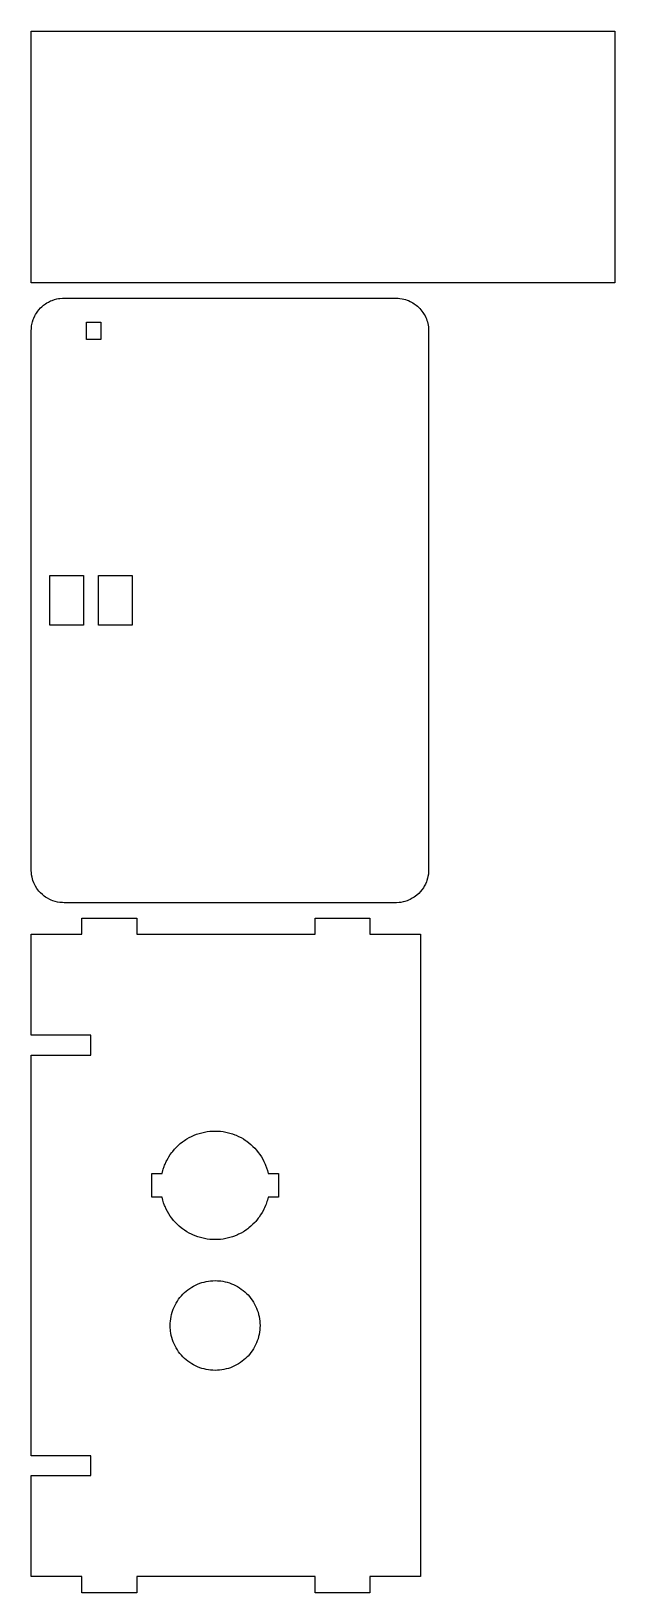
# Model space of a CAD drawing. Header units: millimetres. Extents: x 3 to 111, y 3 to 293.
import ezdxf

# ---------------------------------------------------------------- set-up
doc = ezdxf.new("R2010")
doc.units = ezdxf.units.MM
doc.layers.add('CUT', color=1, linetype='Continuous')

msp = doc.modelspace()

# ---------------------------------------------------------------- linework, layer by layer
at = {"layer": 'CUT'}
for points in [[(2.925, 245.925), (2.925, 292.575), (111.075, 292.575), (111.075, 245.925), (2.925, 245.925)], [(70.6515, 243.0731), (70.954, 243.058), (71.2559, 243.0278), (71.7033, 242.9547), (71.9991, 242.8872), (72.2906, 242.8051), (72.5778, 242.7087), (72.8598, 242.598), (73.1359, 242.4734), (73.4054, 242.3352), (73.6677, 242.1838), (73.9226, 242.0192), (74.2874, 241.7499), (74.5198, 241.5549), (74.7418, 241.3489), (74.9533, 241.1321), (75.1537, 240.9049), (75.3426, 240.6681), (75.5197, 240.4218), (75.7609, 240.0379), (75.906, 239.7715), (76.0374, 239.4986), (76.1551, 239.2195), (76.2587, 238.9348), (76.348, 238.6454), (76.4227, 238.3518), (76.4827, 238.0549), (76.5279, 237.7549), (76.5675, 237.3033), (76.575, 237.0009), (76.575, 136.9986), (76.5581, 136.5465), (76.5278, 136.2441), (76.4547, 135.7967), (76.3871, 135.5005), (76.2588, 135.0656), (76.1549, 134.7801), (75.9734, 134.3641), (75.7614, 133.9629), (75.6029, 133.7036), (75.3426, 133.3319), (75.055, 132.9802), (74.7418, 132.6511), (74.4053, 132.3466), (74.1681, 132.1574), (73.9218, 131.9803), (73.5375, 131.7389), (73.1363, 131.5268), (72.8598, 131.402), (72.5773, 131.2912), (72.1458, 131.1522), (71.8514, 131.0772), (71.4059, 130.9929), (71.1044, 130.9551), (70.6519, 130.9269), (8.9991, 130.925), (8.6967, 130.9325), (8.2446, 130.9721), (7.7963, 131.0454), (7.3546, 131.152), (6.9227, 131.2912), (6.6402, 131.402), (6.3637, 131.5268), (5.9625, 131.7389), (5.5782, 131.9803), (5.3315, 132.1577), (4.9802, 132.445), (4.6511, 132.7582), (4.3466, 133.0947), (4.1574, 133.3319), (3.9803, 133.5782), (3.7391, 133.9621), (3.5938, 134.2289), (3.402, 134.6402), (3.2415, 135.0647), (3.152, 135.3546), (3.0772, 135.6486), (2.9928, 136.0946), (2.942, 136.5455), (2.9269, 136.8485), (2.925, 237.0014), (2.9419, 237.454), (2.9927, 237.905), (3.0455, 238.2042), (3.152, 238.6454), (3.2912, 239.0773), (3.4022, 239.3602), (3.5938, 239.7711), (3.7389, 240.0375), (3.8971, 240.2964), (4.1571, 240.6678), (4.3466, 240.9053), (4.6508, 241.2415), (4.8683, 241.4536), (5.2123, 241.7497), (5.5774, 242.0192), (5.8323, 242.1838), (6.095, 242.3355), (6.501, 242.5372), (6.781, 242.6553), (7.2093, 242.8052), (7.6477, 242.9226), (7.9451, 242.9827), (8.2451, 243.0279), (8.6967, 243.0675), (8.9991, 243.075), (70.6515, 243.0731)], [(13.1519, 235.375), (13.1519, 238.625), (15.8019, 238.625), (15.8019, 235.375), (13.1519, 235.375)], [(12.625, 191.625), (12.625, 182.375), (6.375, 182.375), (6.375, 191.625), (12.625, 191.625)], [(21.625, 191.625), (21.625, 182.375), (15.375, 182.375), (15.375, 191.625), (21.625, 191.625)], [(65.675, 128.075), (65.675, 125.075), (75.075, 125.075), (75.075, 5.925), (65.675, 5.925), (65.675, 2.925), (55.525, 2.925), (55.525, 5.925), (22.475, 5.925), (22.475, 2.925), (12.325, 2.925), (12.325, 5.925), (2.925, 5.925), (2.925, 24.675), (13.9873, 24.675), (13.9873, 28.325), (2.925, 28.325), (2.925, 102.675), (13.9873, 102.675), (13.9873, 106.325), (2.925, 106.325), (2.925, 125.075), (12.325, 125.075), (12.325, 128.075), (22.475, 128.075), (22.475, 125.075), (55.525, 125.075), (55.525, 128.075), (65.675, 128.075)], [(48.725, 80.725), (48.725, 76.275), (46.8279, 76.275), (46.6872, 75.7318), (46.6157, 75.4927), (46.4541, 75.0178), (46.365, 74.7847), (46.1684, 74.3231), (46.0619, 74.097), (45.9499, 73.8735), (45.7087, 73.4341), (45.4462, 73.0076), (45.1626, 72.5943), (45.0136, 72.3937), (44.8597, 72.1967), (44.5361, 71.8133), (44.3682, 71.6287), (44.0174, 71.2708), (43.6495, 70.931), (43.2648, 70.6096), (43.0671, 70.4566), (42.8657, 70.3086), (42.4507, 70.0268), (42.2392, 69.8944), (41.8047, 69.6445), (41.3583, 69.4165), (41.1316, 69.3111), (40.9024, 69.2115), (40.4351, 69.0287), (40.1996, 68.9466), (39.72, 68.7991), (39.479, 68.7347), (38.9902, 68.6235), (38.497, 68.5369), (38, 68.4748), (37.5002, 68.4374), (37.2509, 68.4281), (36.7496, 68.4281), (36.249, 68.453), (36.0004, 68.4747), (35.503, 68.5369), (35.0098, 68.6235), (34.521, 68.7347), (34.28, 68.7991), (33.8009, 68.9464), (33.3301, 69.1172), (32.868, 69.3113), (32.6417, 69.4165), (32.1953, 69.6445), (31.7612, 69.8942), (31.3401, 70.1651), (30.9325, 70.4569), (30.7352, 70.6096), (30.3505, 70.931), (29.9826, 71.2708), (29.6321, 71.6284), (29.2997, 72.003), (28.9864, 72.3937), (28.6929, 72.7994), (28.4199, 73.2192), (28.1681, 73.6521), (27.9381, 74.097), (27.7303, 74.5531), (27.6354, 74.7839), (27.4622, 75.2543), (27.3127, 75.7322), (27.1721, 76.275), (25.275, 76.275), (25.275, 80.725), (27.1721, 80.725), (27.3128, 81.2682), (27.3843, 81.5073), (27.5459, 81.9822), (27.6352, 82.2157), (27.7303, 82.4469), (27.9383, 82.9034), (28.0501, 83.1265), (28.2915, 83.5663), (28.4196, 83.7804), (28.6929, 84.2006), (28.9867, 84.6067), (29.1403, 84.8033), (29.4639, 85.1867), (29.6318, 85.3713), (29.9826, 85.7292), (30.3509, 86.0693), (30.5403, 86.2316), (30.9329, 86.5433), (31.3404, 86.8352), (31.549, 86.973), (31.7608, 87.1056), (32.1953, 87.3555), (32.6417, 87.5835), (32.8684, 87.6889), (33.0976, 87.7885), (33.5644, 87.9711), (34.0397, 88.1303), (34.2791, 88.2006), (34.7654, 88.3241), (35.0093, 88.3764), (35.503, 88.4631), (36, 88.5252), (36.4998, 88.5626), (36.7491, 88.5719), (37.2509, 88.5719), (37.5002, 88.5626), (38, 88.5252), (38.497, 88.4631), (38.9907, 88.3764), (39.2346, 88.3241), (39.7204, 88.2007), (40.1991, 88.0536), (40.6703, 87.8826), (40.9015, 87.7889), (41.3587, 87.5833), (41.8047, 87.3555), (42.2388, 87.1058), (42.6603, 86.8346), (42.865, 86.6919), (43.2651, 86.3901), (43.6495, 86.069), (44.0174, 85.7292), (44.3679, 85.3716), (44.7003, 84.997), (45.0136, 84.6063), (45.3071, 84.2006), (45.5801, 83.7808), (45.8319, 83.3479), (46.0619, 82.903), (46.2697, 82.4469), (46.3646, 82.2161), (46.5378, 81.7457), (46.6873, 81.2678), (46.8279, 80.725), (48.725, 80.725)], [(45.2836, 53.3289), (45.3146, 52.915), (45.325, 52.5), (45.3146, 52.085), (45.2836, 51.6711), (45.232, 51.2592), (45.1599, 50.8504), (45.0675, 50.4458), (44.9551, 50.0462), (44.8229, 49.6527), (44.6713, 49.2663), (44.5005, 48.8879), (44.3112, 48.5185), (44.1036, 48.1591), (43.8784, 47.8104), (43.6361, 47.4733), (43.3773, 47.1488), (43.1023, 46.8372), (42.9599, 46.6875), (42.6624, 46.3974), (42.3512, 46.1227), (42.0267, 45.8639), (41.6896, 45.6216), (41.3409, 45.3964), (40.9815, 45.1888), (40.6121, 44.9995), (40.2337, 44.8287), (39.8473, 44.6771), (39.4538, 44.5449), (39.0542, 44.4325), (38.6496, 44.3401), (38.2408, 44.268), (37.8289, 44.2164), (37.415, 44.1854), (37, 44.175), (36.585, 44.1854), (36.1711, 44.2164), (35.7592, 44.268), (35.3504, 44.3401), (34.9458, 44.4325), (34.5462, 44.5449), (34.1527, 44.6771), (33.7663, 44.8287), (33.3879, 44.9995), (33.0185, 45.1888), (32.6591, 45.3964), (32.3104, 45.6216), (31.9733, 45.8639), (31.6488, 46.1227), (31.3376, 46.3974), (31.0404, 46.6872), (30.7581, 46.9915), (30.4913, 47.3095), (30.2406, 47.6403), (30.0068, 47.9833), (29.7904, 48.3375), (29.5918, 48.7021), (29.4117, 49.076), (29.2505, 49.4585), (29.1085, 49.8486), (28.9862, 50.2453), (28.8837, 50.6475), (28.8015, 51.0544), (28.7396, 51.4653), (28.7164, 51.6706), (28.6854, 52.085), (28.675, 52.5), (28.6854, 52.915), (28.7164, 53.3289), (28.768, 53.7408), (28.8401, 54.1496), (28.9325, 54.5542), (29.045, 54.9543), (29.1084, 55.151), (29.2505, 55.5415), (29.4117, 55.924), (29.5918, 56.2979), (29.7904, 56.6625), (30.0068, 57.0167), (30.2406, 57.3597), (30.4913, 57.6905), (30.7581, 58.0085), (31.0404, 58.3128), (31.3376, 58.6026), (31.6488, 58.8773), (31.9733, 59.1361), (32.3104, 59.3784), (32.6591, 59.6036), (33.0185, 59.8112), (33.3879, 60.0005), (33.7663, 60.1713), (34.1527, 60.3229), (34.5462, 60.4551), (34.9458, 60.5675), (35.3504, 60.6599), (35.7592, 60.732), (36.1711, 60.7836), (36.585, 60.8146), (37, 60.825), (37.4154, 60.8146), (37.6217, 60.8017), (38.0352, 60.7604), (38.4456, 60.6985), (38.8525, 60.6163), (39.2547, 60.5138), (39.6514, 60.3915), (40.0415, 60.2495), (40.424, 60.0883), (40.7979, 59.9082), (41.1625, 59.7096), (41.5167, 59.4932), (41.8597, 59.2594), (42.1905, 59.0087), (42.5085, 58.7419), (42.8128, 58.4596), (43.1026, 58.1624), (43.3773, 57.8512), (43.6361, 57.5267), (43.8784, 57.1896), (44.1036, 56.8409), (44.3112, 56.4815), (44.5005, 56.1121), (44.6713, 55.7337), (44.8229, 55.3473), (44.9551, 54.9538), (45.0675, 54.5542), (45.1599, 54.1496), (45.232, 53.7408), (45.2836, 53.3289)]]:
    msp.add_lwpolyline(points, close=True, dxfattribs=at)

doc.saveas('drawing.dxf')
